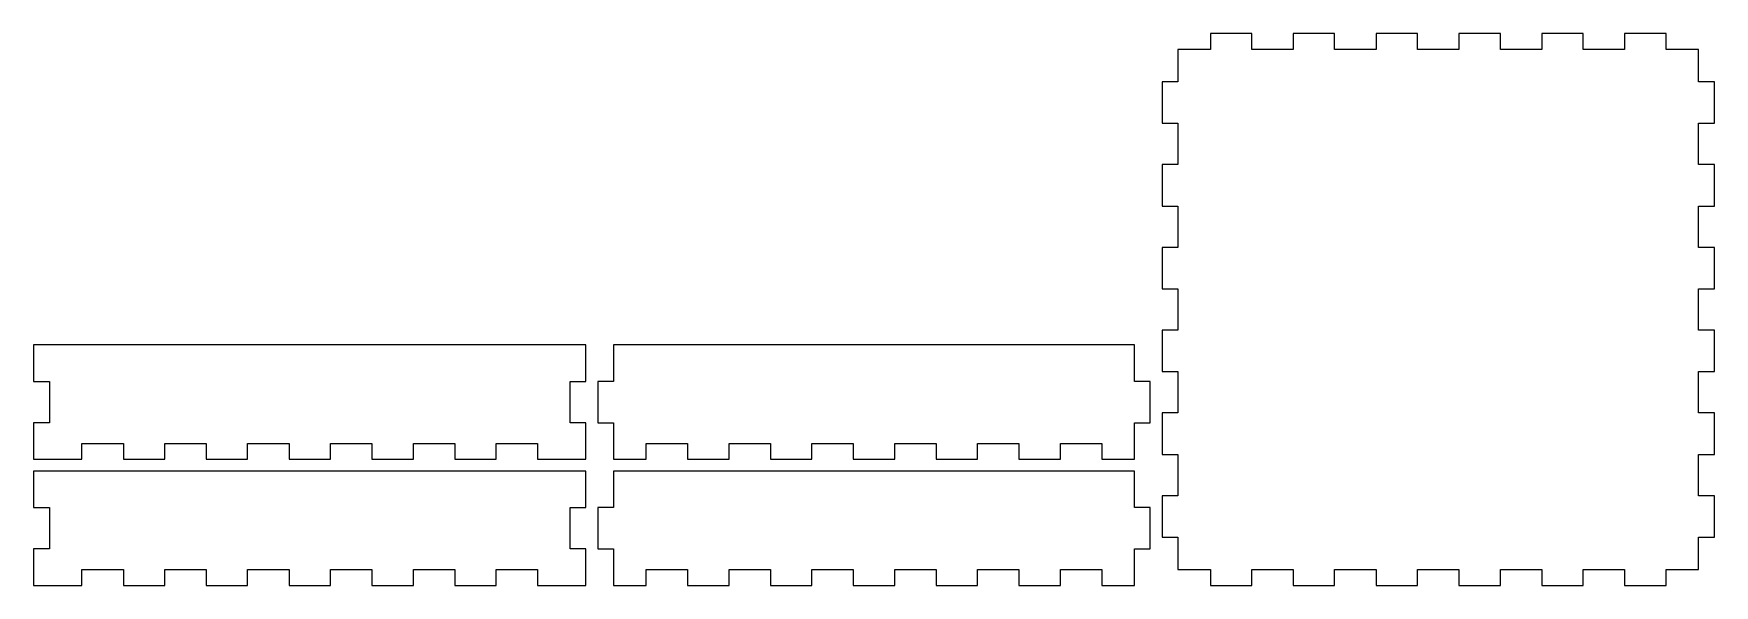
# Model space of a CAD drawing. Header units: inches. Extents: x 0 to 426, y 3 to 143.
import ezdxf

# ---------------------------------------------------------------- set-up
doc = ezdxf.new("R2010")
doc.units = ezdxf.units.IN

msp = doc.modelspace()

# ---------------------------------------------------------------- linework, layer by layer
at = {"layer": 'back_outsideCutPath'}
for p, q in [((0, 64), (0, 54.75)), ((140, 64), (0, 64)), ((140, 54.75), (140, 64)), ((0, 54.75), (4, 54.75)), ((4, 54.75), (4, 44.25)), ((136, 44.25), (136, 54.75)), ((136, 54.75), (140, 54.75)), ((4, 44.25), (0, 44.25)), ((0, 44.25), (0, 35)), ((140, 44.25), (136, 44.25)), ((140, 35), (140, 44.25)), ((12.25, 35), (12.25, 39)), ((12.25, 39), (22.75, 39)), ((22.75, 39), (22.75, 35)), ((33.25, 35), (33.25, 39)), ((33.25, 39), (43.75, 39)), ((43.75, 39), (43.75, 35)), ((54.25, 35), (54.25, 39)), ((54.25, 39), (64.75, 39)), ((64.75, 39), (64.75, 35)), ((75.25, 35), (75.25, 39)), ((75.25, 39), (85.75, 39)), ((85.75, 39), (85.75, 35)), ((96.25, 35), (96.25, 39)), ((96.25, 39), (106.75, 39)), ((106.75, 39), (106.75, 35)), ((117.25, 35), (117.25, 39)), ((117.25, 39), (127.75, 39)), ((127.75, 39), (127.75, 35)), ((0, 35), (12.25, 35)), ((22.75, 35), (33.25, 35)), ((43.75, 35), (54.25, 35)), ((64.75, 35), (75.25, 35)), ((85.75, 35), (96.25, 35)), ((106.75, 35), (117.25, 35)), ((127.75, 35), (140, 35))]:
    msp.add_line(p, q, dxfattribs=at)
at = {"layer": 'bottom_outsideCutPath'}
for p, q in [((308.75, 143), (298.25, 143)), ((298.25, 143), (298.25, 139)), ((308.75, 139), (308.75, 143)), ((329.75, 143), (319.25, 143)), ((319.25, 143), (319.25, 139)), ((329.75, 139), (329.75, 143)), ((350.75, 143), (340.25, 143)), ((340.25, 143), (340.25, 139)), ((350.75, 139), (350.75, 143)), ((371.75, 143), (361.25, 143)), ((361.25, 143), (361.25, 139)), ((371.75, 139), (371.75, 143)), ((392.75, 143), (382.25, 143)), ((382.25, 143), (382.25, 139)), ((392.75, 139), (392.75, 143)), ((413.75, 143), (403.25, 143)), ((403.25, 143), (403.25, 139)), ((413.75, 139), (413.75, 143)), ((290, 139), (290, 130.75)), ((298.25, 139), (290, 139)), ((319.25, 139), (308.75, 139)), ((340.25, 139), (329.75, 139)), ((361.25, 139), (350.75, 139)), ((382.25, 139), (371.75, 139)), ((403.25, 139), (392.75, 139)), ((422, 139), (413.75, 139)), ((422, 130.75), (422, 139)), ((290, 130.75), (286, 130.75)), ((286, 130.75), (286, 120.25)), ((426, 130.75), (422, 130.75)), ((426, 120.25), (426, 130.75)), ((286, 120.25), (290, 120.25)), ((290, 120.25), (290, 109.75)), ((422, 109.75), (422, 120.25)), ((422, 120.25), (426, 120.25)), ((290, 109.75), (286, 109.75)), ((286, 109.75), (286, 99.25)), ((426, 109.75), (422, 109.75)), ((426, 99.25), (426, 109.75)), ((286, 99.25), (290, 99.25)), ((290, 99.25), (290, 88.75)), ((422, 88.75), (422, 99.25)), ((422, 99.25), (426, 99.25)), ((290, 88.75), (286, 88.75)), ((286, 88.75), (286, 78.25)), ((426, 88.75), (422, 88.75)), ((426, 78.25), (426, 88.75)), ((286, 78.25), (290, 78.25)), ((290, 78.25), (290, 67.75)), ((422, 67.75), (422, 78.25)), ((422, 78.25), (426, 78.25)), ((290, 67.75), (286, 67.75)), ((286, 67.75), (286, 57.25)), ((426, 67.75), (422, 67.75)), ((426, 57.25), (426, 67.75)), ((286, 57.25), (290, 57.25)), ((290, 57.25), (290, 46.75)), ((422, 46.75), (422, 57.25)), ((422, 57.25), (426, 57.25)), ((290, 46.75), (286, 46.75)), ((286, 46.75), (286, 36.25)), ((426, 46.75), (422, 46.75)), ((426, 36.25), (426, 46.75)), ((286, 36.25), (290, 36.25)), ((290, 36.25), (290, 25.75)), ((422, 25.75), (422, 36.25)), ((422, 36.25), (426, 36.25)), ((290, 25.75), (286, 25.75)), ((286, 25.75), (286, 15.25)), ((426, 25.75), (422, 25.75)), ((426, 15.25), (426, 25.75)), ((286, 15.25), (290, 15.25)), ((290, 15.25), (290, 7)), ((422, 7), (422, 15.25)), ((422, 15.25), (426, 15.25)), ((290, 7), (298.25, 7)), ((298.25, 7), (298.25, 3)), ((308.75, 3), (308.75, 7)), ((308.75, 7), (319.25, 7)), ((319.25, 7), (319.25, 3)), ((329.75, 3), (329.75, 7)), ((329.75, 7), (340.25, 7)), ((340.25, 7), (340.25, 3)), ((350.75, 3), (350.75, 7)), ((350.75, 7), (361.25, 7)), ((361.25, 7), (361.25, 3)), ((371.75, 3), (371.75, 7)), ((371.75, 7), (382.25, 7)), ((382.25, 7), (382.25, 3)), ((392.75, 3), (392.75, 7)), ((392.75, 7), (403.25, 7)), ((403.25, 7), (403.25, 3)), ((413.75, 3), (413.75, 7)), ((413.75, 7), (422, 7)), ((298.25, 3), (308.75, 3)), ((319.25, 3), (329.75, 3)), ((340.25, 3), (350.75, 3)), ((361.25, 3), (371.75, 3)), ((382.25, 3), (392.75, 3)), ((403.25, 3), (413.75, 3))]:
    msp.add_line(p, q, dxfattribs=at)
at = {"layer": 'front_outsideCutPath'}
for p, q in [((0, 32), (0, 22.75)), ((140, 32), (0, 32)), ((140, 22.75), (140, 32)), ((0, 22.75), (4, 22.75)), ((4, 22.75), (4, 12.25)), ((136, 12.25), (136, 22.75)), ((136, 22.75), (140, 22.75)), ((4, 12.25), (0, 12.25)), ((0, 12.25), (0, 3)), ((140, 12.25), (136, 12.25)), ((140, 3), (140, 12.25)), ((12.25, 3), (12.25, 7)), ((12.25, 7), (22.75, 7)), ((22.75, 7), (22.75, 3)), ((33.25, 3), (33.25, 7)), ((33.25, 7), (43.75, 7)), ((43.75, 7), (43.75, 3)), ((54.25, 3), (54.25, 7)), ((54.25, 7), (64.75, 7)), ((64.75, 7), (64.75, 3)), ((75.25, 3), (75.25, 7)), ((75.25, 7), (85.75, 7)), ((85.75, 7), (85.75, 3)), ((96.25, 3), (96.25, 7)), ((96.25, 7), (106.75, 7)), ((106.75, 7), (106.75, 3)), ((117.25, 3), (117.25, 7)), ((117.25, 7), (127.75, 7)), ((127.75, 7), (127.75, 3)), ((0, 3), (12.25, 3)), ((22.75, 3), (33.25, 3)), ((43.75, 3), (54.25, 3)), ((64.75, 3), (75.25, 3)), ((85.75, 3), (96.25, 3)), ((106.75, 3), (117.25, 3)), ((127.75, 3), (140, 3))]:
    msp.add_line(p, q, dxfattribs=at)
at = {"layer": 'left_outsideCutPath'}
for p, q in [((147, 32), (147, 22.75)), ((279, 32), (147, 32)), ((279, 22.75), (279, 32)), ((147, 22.75), (143, 22.75)), ((143, 22.75), (143, 12.25)), ((283, 22.75), (279, 22.75)), ((283, 12.25), (283, 22.75)), ((143, 12.25), (147, 12.25)), ((147, 12.25), (147, 3)), ((279, 3), (279, 12.25)), ((279, 12.25), (283, 12.25)), ((155.25, 3), (155.25, 7)), ((155.25, 7), (165.75, 7)), ((165.75, 7), (165.75, 3)), ((176.25, 3), (176.25, 7)), ((176.25, 7), (186.75, 7)), ((186.75, 7), (186.75, 3)), ((197.25, 3), (197.25, 7)), ((197.25, 7), (207.75, 7)), ((207.75, 7), (207.75, 3)), ((218.25, 3), (218.25, 7)), ((218.25, 7), (228.75, 7)), ((228.75, 7), (228.75, 3)), ((239.25, 3), (239.25, 7)), ((239.25, 7), (249.75, 7)), ((249.75, 7), (249.75, 3)), ((260.25, 3), (260.25, 7)), ((260.25, 7), (270.75, 7)), ((270.75, 7), (270.75, 3)), ((147, 3), (155.25, 3)), ((165.75, 3), (176.25, 3)), ((186.75, 3), (197.25, 3)), ((207.75, 3), (218.25, 3)), ((228.75, 3), (239.25, 3)), ((249.75, 3), (260.25, 3)), ((270.75, 3), (279, 3))]:
    msp.add_line(p, q, dxfattribs=at)
at = {"layer": 'right_outsideCutPath'}
for p, q in [((147, 64), (147, 54.75)), ((279, 64), (147, 64)), ((279, 54.75), (279, 64)), ((147, 54.75), (143, 54.75)), ((143, 54.75), (143, 44.25)), ((283, 54.75), (279, 54.75)), ((283, 44.25), (283, 54.75)), ((143, 44.25), (147, 44.25)), ((147, 44.25), (147, 35)), ((279, 35), (279, 44.25)), ((279, 44.25), (283, 44.25)), ((155.25, 35), (155.25, 39)), ((155.25, 39), (165.75, 39)), ((165.75, 39), (165.75, 35)), ((176.25, 35), (176.25, 39)), ((176.25, 39), (186.75, 39)), ((186.75, 39), (186.75, 35)), ((197.25, 35), (197.25, 39)), ((197.25, 39), (207.75, 39)), ((207.75, 39), (207.75, 35)), ((218.25, 35), (218.25, 39)), ((218.25, 39), (228.75, 39)), ((228.75, 39), (228.75, 35)), ((239.25, 35), (239.25, 39)), ((239.25, 39), (249.75, 39)), ((249.75, 39), (249.75, 35)), ((260.25, 35), (260.25, 39)), ((260.25, 39), (270.75, 39)), ((270.75, 39), (270.75, 35)), ((147, 35), (155.25, 35)), ((165.75, 35), (176.25, 35)), ((186.75, 35), (197.25, 35)), ((207.75, 35), (218.25, 35)), ((228.75, 35), (239.25, 35)), ((249.75, 35), (260.25, 35)), ((270.75, 35), (279, 35))]:
    msp.add_line(p, q, dxfattribs=at)

doc.saveas('drawing.dxf')
